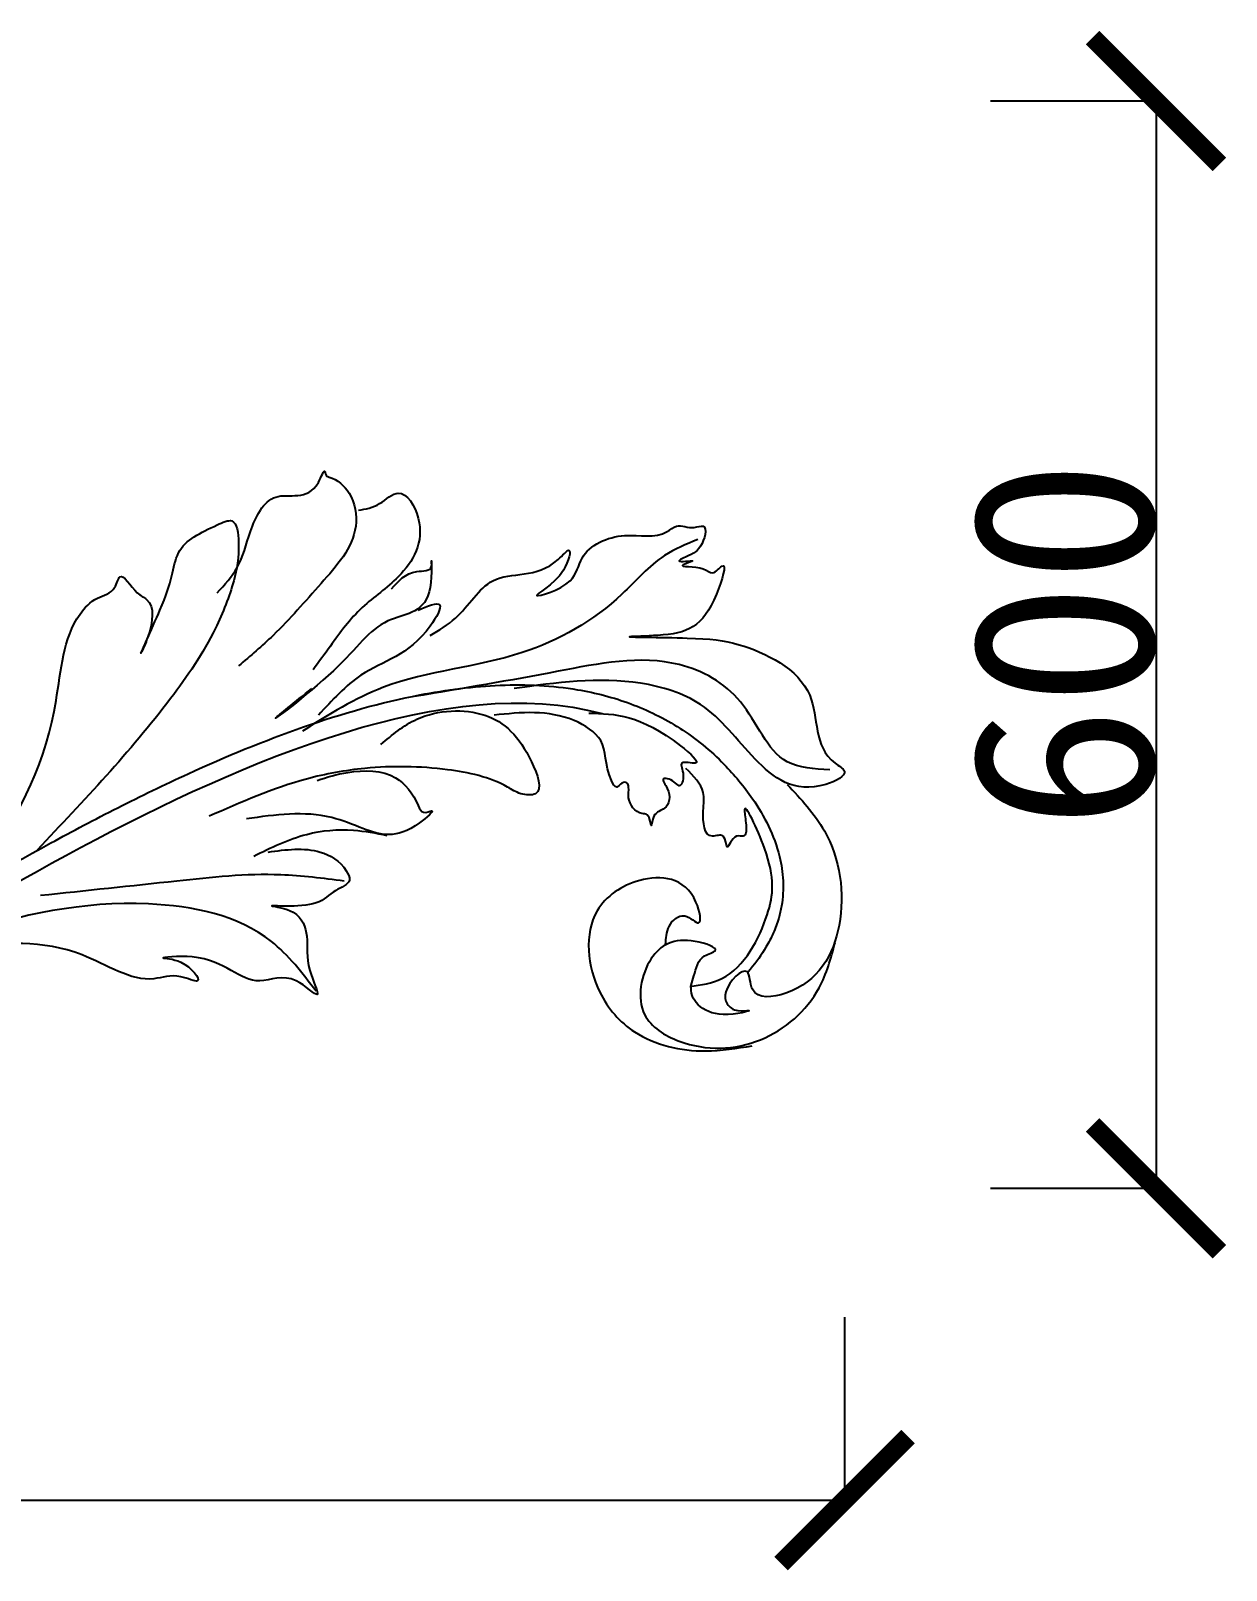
# Model space of a CAD drawing. Extents: x 3172 to 33391, y 13916 to 34175.
# Drawn here: x 15563 to 16222, y 15719 to 16569 of the extents above; entities that cross this region are included whole.
import ezdxf

# ---------------------------------------------------------------- set-up
doc = ezdxf.new("R2010")
doc.units = 0
doc.layers.get('0').update_dxf_attribs({"linetype": 'CONTINUOUS'})
doc.layers.get('DEFPOINTS').update_dxf_attribs({"linetype": 'CONTINUOUS'})
doc.dimstyles.new('ISO-25', dxfattribs={"dimtxt": 2.5, "dimasz": 2.5, "dimexe": 1.25, "dimexo": 0.625, "dimtad": 1, "dimdec": 4, "dimdsep": 46, "dimlunit": 6, "dimtxsty": 'Standard', "dimcen": 2.5, "dimadec": 0, "dimazin": 0, "dimtfac": 1, "dimtdec": 4, "dimtmove": 0, "dimatfit": 3, "dimfxl": 1, "dimtolj": 1, "dimtzin": 0, "dimarcsym": 0})

# ---------------------------------------------------------------- blocks, each defined once
blk = doc.blocks.new('_ARCHTICK')
at = {"color": 0, "linetype": 'ByBlock', "const_width": 0.15}
blk.add_lwpolyline([(-0.5, -0.5), (0.5, 0.5)], dxfattribs=at)
blk = doc.blocks.new('*D51')
at = {"color": 0, "lineweight": -2}
for p, q in [((16092.29, 16529.8), (16184.96, 16529.8)), ((16183.71, 16529.8), (16183.71, 15929.8)), ((16092.29, 15929.8), (16184.96, 15929.8))]:
    blk.add_line(p, q, dxfattribs=at)
at = {"layer": 'DEFPOINTS', "color": 0}
for p in [(16091.66, 16529.8), (16091.66, 15929.8), (16183.71, 15929.8)]:
    blk.add_point(p, dxfattribs=at)
at = {"color": 0, "lineweight": -2, "xscale": 70, "yscale": 70, "zscale": 70}
for p, rotation in [((16183.71, 16529.8), 90), ((16183.71, 15929.8), 270)]:
    blk.add_blockref('_ARCHTICK', p, dxfattribs=dict(at, rotation=rotation))
at = {"color": 0, "insert": (16133.08, 16229.8), "char_height": 100, "attachment_point": 5, "rotation": 90}
blk.add_mtext('\\A1;600', dxfattribs=at)
blk = doc.blocks.new('*D52')
at = {"color": 0, "lineweight": -2}
for p, q in [((14204.33, 15859.26), (14204.33, 15756.52)), ((16011.87, 15858.72), (16011.87, 15756.52)), ((14204.33, 15757.77), (16011.87, 15757.77))]:
    blk.add_line(p, q, dxfattribs=at)
at = {"layer": 'DEFPOINTS', "color": 0}
for p in [(14204.33, 15859.89), (16011.87, 15859.35), (16011.87, 15757.77)]:
    blk.add_point(p, dxfattribs=at)
at = {"color": 0, "lineweight": -2, "xscale": 70, "yscale": 70, "zscale": 70, "rotation": 180}
blk.add_blockref('_ARCHTICK', (14204.33, 15757.77), dxfattribs=at)
at = {"color": 0, "lineweight": -2, "xscale": 70, "yscale": 70, "zscale": 70}
blk.add_blockref('_ARCHTICK', (16011.87, 15757.77), dxfattribs=at)
at = {"color": 0, "insert": (15108.1, 15808.4), "char_height": 100, "attachment_point": 5}
blk.add_mtext('\\A1;1800', dxfattribs=at)

msp = doc.modelspace()

# ---------------------------------------------------------------- linework, layer by layer
at = {"color": 7}
for points in [[(15665.72516, 16258.39636), (15676.7453, 16272.34452), (15684.09203, 16292.16557), (15698.05099, 16311.25251), (15721.56069, 16319.32778), (15725.2341, 16325.20067), (15726.16383, 16322.83942), (15727.43811, 16322.26419), (15738.45825, 16313.45482), (15742.13167, 16295.10198), (15723.02999, 16263.53515), (15696.58158, 16234.90473), (15677.48001, 16218.0201)], [(15743.60097, 16303.91135), (15755.35582, 16307.58193), (15765.64137, 16313.45482), (15776.66151, 16299.50666), (15765.64137, 16267.20573), (15745.80509, 16250.3211), (15728.17282, 16229.03178), (15718.62197, 16215.81779)], [(15514.38133, 16088.082), (15537.89102, 16112.30774), (15576.82899, 16198.93315), (15590.05324, 16246.65051), (15599.60408, 16255.45988), (15609.15493, 16261.33277), (15612.09364, 16267.20573), (15621.64437, 16258.39636), (15626.7872, 16254.72578), (15627.52179, 16234.17056), (15623.84849, 16225.36126), (15634.13392, 16248.85289), (15640.74605, 16267.93983), (15644.41947, 16280.41972), (15665.72516, 16295.83615), (15673.80659, 16298.03846), (15677.48001, 16286.29267), (15674.8217, 16264.90345), (15664.78454, 16238.82711), (15640.02644, 16200.04691), (15566.42129, 16116.469)], [(15783.27364, 16234.90473), (15797.23249, 16244.4482), (15817.80348, 16265.00336), (15853.80273, 16276.7492), (15859.68015, 16281.88799), (15856.74144, 16270.87625), (15842.04788, 16256.92809), (15860.41486, 16265.00336), (15867.02698, 16277.48331), (15890.53668, 16289.96319), (15914.04638, 16292.16557), (15919.1891, 16295.10198), (15928.8513, 16294.46183), (15933.88266, 16295.10198), (15932.41335, 16284.0903), (15922.86251, 16277.48331), (15920.65851, 16276.01503), (15928.00523, 16276.01503), (15922.86251, 16273.81272), (15933.88266, 16271.61035), (15939.02548, 16269.40804), (15944.1682, 16273.07862), (15941.22949, 16257.66219), (15908.90366, 16234.90473), (15893.47539, 16234.17056), (15925.06652, 16233.43646), (15953.71904, 16229.76594), (15992.657, 16201.86963), (16006.61586, 16164.42985), (16011.75858, 16160.02516), (16001.47314, 16152.684), (15962.53518, 16166.63216), (15932.41335, 16196.73078), (15899.35282, 16208.47663), (15829.55833, 16205.54015)], [(15930.94394, 16287.76088), (15912.57707, 16278.95151), (15889.06727, 16257.66219), (15833.96645, 16225.36126), (15757.55994, 16206.27432), (15712.74455, 16182.04852)], [(15761.96795, 16260.59867), (15775.9268, 16270.14214), (15784.00834, 16273.07862), (15784.00834, 16275.28093), (15783.27364, 16261.33277), (15761.96795, 16243.7141), (15732.58083, 16218.0201), (15698.05099, 16189.38968), (15717.88727, 16205.54015)], [(15776.66151, 16248.85289), (15788.41636, 16251.7893), (15783.27364, 16240.04352), (15745.07038, 16212.88131), (15721.56069, 16190.85789)], [(16003.67715, 16160.75926), (15980.16745, 16165.16395), (15954.45364, 16198.19905), (15920.65851, 16218.7542), (15853.80273, 16215.08362), (15774.4575, 16201.13546)], [(15756.09053, 16174.70742), (15775.9268, 16188.65558), (15813.39546, 16190.85789), (15839.10917, 16165.16395), (15841.31317, 16147.54521), (15833.23174, 16147.54521), (15825.88502, 16151.21579), (15792.82448, 16160.75926), (15747.27439, 16161.49337), (15714.94856, 16155.62048), (15661.31704, 16135.06526)], [(15870.83333, 16191.9483), (15921.39321, 16173.97332), (15929.47464, 16164.42985), (15922.12781, 16164.42985), (15922.86251, 16157.82279), (15920.65851, 16151.9499), (15917.71979, 16154.15221), (15911.84237, 16155.62048), (15914.04638, 16150.48169), (15912.57707, 16139.46995), (15906.69965, 16135.06526), (15905.23024, 16129.92647), (15903.02623, 16135.79936), (15900.08752, 16136.53353), (15892.74069, 16145.34284), (15892.74069, 16151.21579), (15892.00598, 16153.4181), (15889.06727, 16153.4181), (15886.12856, 16151.21579), (15883.18985, 16154.88637), (15877.31242, 16176.90973), (15862.61886, 16187.92147), (15818.53818, 16190.85789)], [(15720.82598, 16154.88637), (15737.72355, 16159.29099), (15764.17196, 16156.35458), (15776.66151, 16140.93822), (15779.60022, 16137.26764), (15784.00834, 16138.00174), (15777.39621, 16131.39474), (15746.16096, 16128.33783), (15728.90741, 16134.33116), (15681.84673, 16133.64413)], [(15926.53593, 16041.09874), (15944.1682, 16045.50343), (15969.14731, 16080.7409), (15967.6779, 16117.44659), (15956.65775, 16138.73584), (15957.39235, 16131.39474), (15955.92305, 16124.05358), (15952.24963, 16124.05358), (15947.10691, 16118.18069), (15944.90291, 16124.05358), (15939.02548, 16124.05358), (15933.88266, 16138.00174), (15933.88266, 16148.27931), (15924.33192, 16161.49337)], [(15980.16745, 16152.684), (16000.73843, 16126.99006), (16008.81987, 16074.86795), (15979.43275, 16037.42816), (15961.06577, 16039.63054), (15958.12706, 16049.17401), (15946.37221, 16038.16233), (15947.10691, 16031.55527), (15952.98434, 16027.88469), (15958.86176, 16027.88469), (15944.90291, 16025.68238), (15927.27063, 16041.83285), (15928.73994, 16046.97164), (15934.61736, 16057.98338), (15940.49478, 16060.91979), (15929.47464, 16066.05864), (15905.23024, 16056.51517), (15901.55682, 16025.68238), (15920.65851, 16011.00012), (15965.47389, 16011.73422), (15997.79972, 16040.36464), (16006.61586, 16065.32448)], [(15685.8537, 16113.07222), (15715.12062, 16125.11406), (15740.94439, 16127.4077), (15759.30803, 16124.54062)], [(15693.8877, 16115.36592), (15722.58086, 16115.36592), (15736.92739, 16105.04435), (15738.64896, 16099.88356), (15731.18872, 16094.14932), (15720.28533, 16087.26827), (15696.18323, 16085.54801), (15707.66037, 16082.10748), (15715.12062, 16068.91882), (15716.84219, 16049.99593), (15720.85929, 16036.80727), (15709.38205, 16044.26176), (15689.29684, 16044.26176), (15651.99582, 16057.45042), (15635.92772, 16056.87698), (15645.68329, 16054.58334), (15654.86511, 16044.26176), (15645.68329, 16046.5554), (15630.76291, 16045.40858), (15591.16646, 16058.59724), (15524.59852, 16062.61121), (15466.63844, 16045.98202), (15455.1612, 16037.38071)], [(15735.77968, 16099.31011), (15700.77409, 16102.75064), (15643.38786, 16099.31011), (15568.21197, 16091.28224)], [(15720.28533, 16038.52753), (15695.60927, 16066.05174), (15627.89362, 16086.69489), (15524.02467, 16069.49226), (15490.74065, 16056.87698)]]:
    msp.add_spline(points, degree=3, dxfattribs=at)
for points, knots in [([(15185.14867, 15981.51613), (15184.20748, 15991.32377), (15182.65545, 16007.49666), (15148.27465, 16000.79746), (15165.0382, 15951.58101), (15216.1088, 15967.35363), (15215.13798, 16020.24357), (15177.15242, 16044.32461), (15132.2574, 16032.8738), (15120.45574, 15978.34347), (15157.95255, 15932.52142), (15251.30889, 15930.99247), (15399.87408, 15998.66073), (15571.98022, 16119.36413), (15793.78875, 16214.63344), (15878.04278, 16191.72346)], [0, 0, 0, 0, 23.84332014, 39.317859571, 78.334423282, 111.611019878, 161.192646133, 198.081012786, 233.326596375, 282.374335854, 335.867860675, 388.483739125, 547.395462522, 809.828797361, 1084.357004347, 1084.357004347, 1084.357004347, 1084.357004347]), ([(15172.6322, 15994.47623), (15172.47498, 15994.49141), (15172.26794, 15994.50016), (15171.64052, 15994.48253), (15171.16861, 15994.42934), (15170.20669, 15994.22731), (15169.71669, 15994.0789), (15168.84787, 15993.73113), (15168.46991, 15993.5314), (15168.06341, 15993.26827), (15167.95446, 15993.18731), (15167.82217, 15993.07888), (15167.78003, 15993.04118), (15167.6963, 15992.96072), (15167.65701, 15992.91984), (15167.54272, 15992.79129), (15167.47084, 15992.69765), (15167.28594, 15992.41163), (15167.17059, 15992.19151), (15166.94897, 15991.60157), (15166.84426, 15991.23192), (15166.68637, 15990.33729), (15166.63374, 15989.8131), (15166.61175, 15988.63726), (15166.64237, 15987.98612), (15166.85302, 15986.1491), (15167.11783, 15984.88938), (15167.91245, 15982.31092), (15168.44133, 15980.99241), (15169.70883, 15978.45605), (15170.44736, 15977.2383), (15172.04389, 15975.04266), (15172.90205, 15974.06569), (15174.22364, 15972.82107), (15174.69012, 15972.4319), (15175.4182, 15971.8948), (15175.68903, 15971.71178), (15176.16519, 15971.41729), (15176.37559, 15971.29736), (15176.80515, 15971.0717), (15177.02224, 15970.96723), (15177.68253, 15970.67697), (15178.13487, 15970.51414), (15179.45356, 15970.13655), (15180.35993, 15969.98648), (15182.29419, 15969.88522), (15183.32128, 15969.93542), (15185.44954, 15970.25163), (15186.54979, 15970.51792), (15188.75091, 15971.25907), (15189.8513, 15971.73381), (15192.33149, 15973.05017), (15193.68014, 15973.96216), (15195.44667, 15975.45184), (15195.98096, 15975.9526), (15196.9719, 15976.98506), (15197.43749, 15977.52564), (15198.88335, 15979.39283), (15199.74599, 15980.82802), (15201.18427, 15983.9544), (15201.75831, 15985.64551), (15202.59459, 15989.22435), (15202.85618, 15991.11134), (15203.05327, 15994.98802), (15202.98868, 15996.97718), (15202.45534, 16001.68573), (15201.84481, 16004.40228), (15200.41754, 16008.58429), (15199.76433, 16010.13721), (15198.25401, 16013.11709), (15197.39599, 16014.52846), (15195.48114, 16017.19243), (15194.42735, 16018.44153), (15190.31128, 16022.63751), (15186.74785, 16025.07081), (15180.85365, 16027.6366), (15178.77507, 16028.31209), (15175.32048, 16029.07238), (15173.9795, 16029.28331), (15171.24972, 16029.54362), (15169.86326, 16029.59291), (15165.75573, 16029.49838), (15163.02575, 16029.12317), (15157.81663, 16027.78853), (15155.33934, 16026.82962), (15152.1358, 16025.10389), (15151.20979, 16024.53427), (15149.7193, 16023.49118), (15149.12816, 16023.0382), (15148.0678, 16022.14849), (15147.59149, 16021.71511), (15146.66277, 16020.80086), (15146.2128, 16020.32216), (15144.90617, 16018.82208), (15144.09258, 16017.73641), (15142.0362, 16014.54917), (15140.91728, 16012.28501), (15139.11075, 16007.3924), (15138.42401, 16004.76531), (15137.52469, 15999.31837), (15137.31211, 15996.49923), (15137.37215, 15990.85497), (15137.64475, 15988.03024), (15138.41928, 15983.84616), (15138.75388, 15982.41922), (15139.55303, 15979.59872), (15140.01695, 15978.20788), (15141.59109, 15974.10464), (15142.88406, 15971.46127), (15146.71823, 15965.04668), (15149.55664, 15961.45347), (15155.95604, 15955.14735), (15159.51582, 15952.43629), (15165.00538, 15949.28245), (15166.77967, 15948.40711), (15170.45951, 15946.86178), (15172.35984, 15946.19326), (15177.88356, 15944.57717), (15181.64604, 15943.84979), (15189.49125, 15942.92885), (15193.57228, 15942.7359), (15201.93191, 15942.76458), (15206.20968, 15942.98589), (15212.22617, 15943.48169), (15213.93466, 15943.64221), (15217.33737, 15943.99781), (15219.03467, 15944.19351), (15224.11461, 15944.83281), (15227.48529, 15945.32863), (15237.55089, 15947.01304), (15244.19942, 15948.3986), (15267.65418, 15954.15213), (15284.13292, 15959.80332), (15316.34977, 15973.03573), (15332.08577, 15980.61629), (15354.01586, 15991.98902), (15360.50719, 15995.45721), (15373.34615, 16002.4557), (15379.69835, 16005.99296), (15398.61605, 16016.71159), (15411.04279, 16023.99992), (15447.15905, 16045.56917), (15470.80046, 16060.17537), (15520.23686, 16089.9516), (15546.0312, 16105.12027), (15579.96111, 16123.61831), (15585.99321, 16126.85774), (15598.27003, 16133.33559), (15604.51079, 16136.57101), (15623.49413, 16146.20196), (15636.49762, 16152.52217), (15670.49714, 16168.06109), (15691.82469, 16176.88041), (15734.69496, 16191.82615), (15756.23744, 16197.95484), (15792.48096, 16204.93046), (15807.34246, 16206.79759), (15836.45115, 16207.94429), (15850.70145, 16207.22364), (15874.55427, 16203.21737), (15884.37953, 16200.66814), (15903.32015, 16193.6273), (15912.43438, 16189.13409), (15929.71437, 16178.02185), (15937.87754, 16171.40342), (15948.23349, 16160.83026), (15950.93553, 16157.84564), (15956.17528, 16151.54507), (15958.70362, 16148.23399), (15964.36116, 16140.00081), (15967.35578, 16134.9441), (15972.43232, 16124.31242), (15974.51527, 16118.73508), (15977.00855, 16108.56454), (15977.70374, 16104.06881), (15978.14613, 16094.89664), (15977.89133, 16090.2202), (15976.68162, 16083.27336), (15976.16071, 16081.01851), (15975.10184, 16077.39027), (15974.6476, 16076.01298), (15973.64842, 16073.2899), (15973.10302, 16071.9411), (15971.34038, 16067.93773), (15969.99704, 16065.32601), (15966.02185, 16058.53608), (15963.13261, 16054.48654), (15959.41838, 16050.11896), (15958.89557, 16049.52105), (15958.365, 16048.93102)], [27.029324174, 27.029324174, 27.029324174, 27.029324174, 28.833218156, 28.833218156, 31.772834588, 31.772834588, 34.712451019, 34.712451019, 37.652067451, 37.652067451, 39.114314717, 39.114314717, 40.068319117, 40.068319117, 41.022323516, 41.022323516, 42.930332316, 42.930332316, 45.852823337, 45.852823337, 48.775314358, 48.775314358, 51.697805379, 51.697805379, 54.6202964, 54.6202964, 59.421330671, 59.421330671, 64.222364943, 64.222364943, 69.023399215, 69.023399215, 73.824433486, 73.824433486, 76.460381589, 76.460381589, 78.073598212, 78.073598212, 79.388342332, 79.388342332, 80.703086452, 80.703086452, 83.332574691, 83.332574691, 88.0967404, 88.0967404, 92.860906109, 92.860906109, 97.625071818, 97.625071818, 102.389237527, 102.389237527, 108.751239235, 108.751239235, 111.777623449, 111.777623449, 114.804007663, 114.804007663, 121.771405797, 121.771405797, 128.738803931, 128.738803931, 135.706202064, 135.706202064, 142.673600198, 142.673600198, 152.218158241, 152.218158241, 158.187598704, 158.187598704, 164.356347569, 164.356347569, 170.525096435, 170.525096435, 186.651309111, 186.651309111, 194.880138314, 194.880138314, 199.997711014, 199.997711014, 205.115283714, 205.115283714, 215.122545168, 215.122545168, 225.129806622, 225.129806622, 229.490857377, 229.490857377, 232.57882101, 232.57882101, 235.310777369, 235.310777369, 238.042733728, 238.042733728, 243.506646447, 243.506646447, 252.980551954, 252.980551954, 262.454457462, 262.454457462, 271.92836297, 271.92836297, 281.402268478, 281.402268478, 286.426073918, 286.426073918, 291.449879357, 291.449879357, 301.497490236, 301.497490236, 317.058033586, 317.058033586, 332.618576936, 332.618576936, 339.849353289, 339.849353289, 347.080129641, 347.080129641, 360.229290896, 360.229290896, 373.378452151, 373.378452151, 386.527613406, 386.527613406, 391.717658703, 391.717658703, 396.907704001, 396.907704001, 407.287794596, 407.287794596, 428.047975787, 428.047975787, 481.184653286, 481.184653286, 534.321330784, 534.321330784, 556.976947217, 556.976947217, 579.63256365, 579.63256365, 624.943796516, 624.943796516, 711.519521353, 711.519521353, 798.09524619, 798.09524619, 816.437454577, 816.437454577, 834.779662964, 834.779662964, 871.464079737, 871.464079737, 929.048916554, 929.048916554, 986.633753371, 986.633753371, 1027.38517562, 1027.38517562, 1068.136597869, 1068.136597869, 1097.981725841, 1097.981725841, 1127.826853814, 1127.826853814, 1157.671981787, 1157.671981787, 1168.620095483, 1168.620095483, 1179.568209179, 1179.568209179, 1194.669843972, 1194.669843972, 1209.771478766, 1209.771478766, 1221.135831317, 1221.135831317, 1232.500183869, 1232.500183869, 1237.947313966, 1237.947313966, 1241.285899645, 1241.285899645, 1244.624485324, 1244.624485324, 1251.301656683, 1251.301656683, 1262.475866504, 1262.475866504, 1264.273777381, 1264.273777381, 1264.273777381, 1264.273777381])]:
    msp.add_open_spline(points, degree=3, knots=knots, dxfattribs=at)
msp.add_spline([(15913.1574, 16064.32194), (15915.06828, 16074.34644), (15923.66729, 16080.07472), (15931.31092, 16076.25583), (15929.87773, 16087.71239), (15898.82575, 16099.64627), (15875.41728, 16082.9388), (15876.85047, 16038.06742), (15895.95937, 16016.10904), (15935.13268, 16005.60723), (15960.92972, 16008.47137)], degree=3)

# ---------------------------------------------------------------- dimensions: what is measured, and where the dimension line sits
dim = msp.add_linear_dim(base=(16183.70538, 15929.79657), p1=(16091.66283, 16529.79657), p2=(16091.66283, 15929.79657), angle=90, dimstyle='ISO-25', override={"dimtxt": 100, "dimasz": 70, "dimblk1": 'ARCHTICK', "dimblk2": 'ARCHTICK', "dimsah": 1})
dim.commit()
dim.dimension.update_dxf_attribs({"geometry": '*D51', "text_midpoint": (16133.08038, 16229.79657)})
dim = msp.add_linear_dim(base=(16011.87068, 15757.77071), p1=(14204.33447, 15859.88661), p2=(16011.87068, 15859.34778), text='1800', dimstyle='ISO-25', override={"dimtxt": 100, "dimasz": 70, "dimblk1": 'ARCHTICK', "dimblk2": 'ARCHTICK', "dimsah": 1})
dim.commit()
dim.dimension.update_dxf_attribs({"geometry": '*D52', "text_midpoint": (15108.10257, 15808.39571)})

doc.saveas('drawing.dxf')
